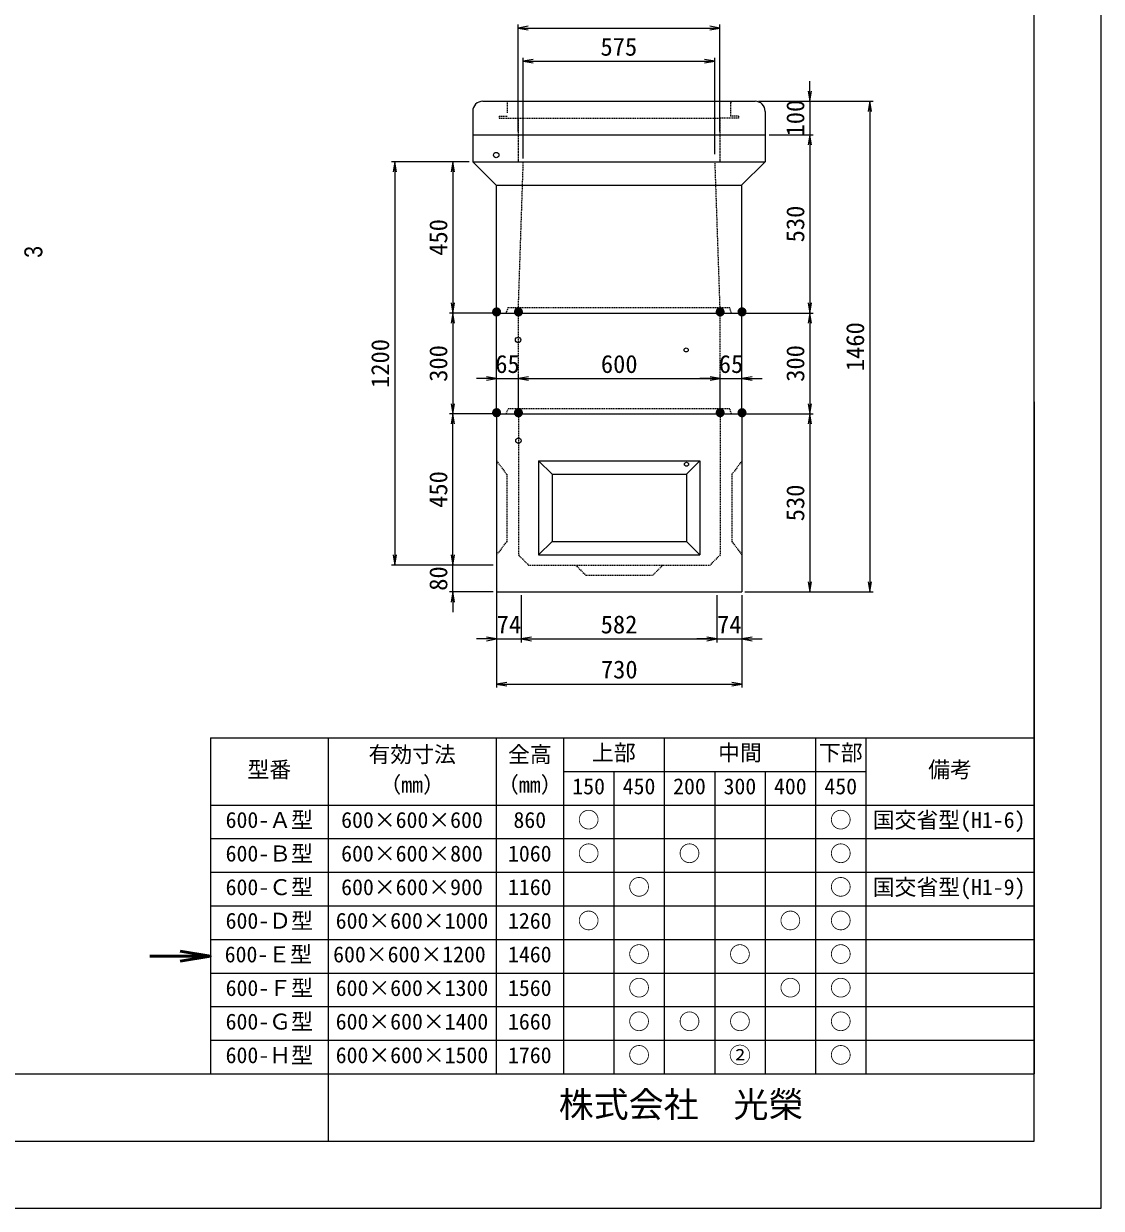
# Model space of a CAD drawing. Units: millimetres, scale not verified. Extents: x -210 to 210, y -148 to 148.
# Drawn here: x 49.7 to 210, y -148.5 to 27.7 of the extents above; entities that cross this region are included whole.
import ezdxf
from ezdxf.enums import TextEntityAlignment as Align

# ---------------------------------------------------------------- set-up
doc = ezdxf.new("R2010")
doc.units = ezdxf.units.MM
doc.linetypes.add('DASHED', pattern=[7.5, 6, -1.5])
doc.linetypes.add('USER2', pattern=[4.7625, 3.175, -1.5875])
doc.layers.add('0-0', color=7, linetype='Continuous')
for name, color, linetype, lineweight in [('0-1_0', 9, 'Continuous', 25), ('0-2_dims', 2, 'Continuous', 13), ('0-3_pen1実線', 4, 'Continuous', 13), ('0-4_pen2実線', 3, 'Continuous', 13), ('0-5_pen3実線', 7, 'Continuous', 25), ('0-6_pen4実線', 6, 'Continuous', 25), ('0-8_pen2破線', 3, 'USER2', 25), ('0-9_鉄筋', 7, 'Continuous', 13)]:
    doc.layers.add(name, color=color, linetype=linetype, lineweight=lineweight)
doc.styles.add('ＭＳ ゴシック', font='')
doc.styles.add('ＭＳ Ｐゴシック', font='')
doc.styles.get('ＭＳ ゴシック').set_extended_font_data('MS Gothic')
doc.styles.get('ＭＳ Ｐゴシック').set_extended_font_data('MS PGothic')

# ---------------------------------------------------------------- blocks, each defined once
blk = doc.blocks.new('部分図 1')
at = {"layer": '0-1_0'}
blk.add_lwpolyline([(0, 0), (8400, 0), (8400, 5940), (0, 5940)], close=True, dxfattribs=at)
at = {"layer": '0-2_dims', "lineweight": 18}
for p, q in [((7533, 3294), (7533, 3354)), ((7380, 3294), (7543, 3294)), ((7380, 3294), (7721, 3294)), ((7533, 3294), (7533, 3194)), ((7711, 3294), (7711, 1834)), ((7411.68, 3194), (7543, 3194)), ((7411.68, 3194), (7543, 3194)), ((7533, 3194), (7533, 3134)), ((7533, 3194), (7533, 2664)), ((6510, 3114), (6288, 3114)), ((6298, 3114), (6298, 1914)), ((6520, 3114), (6461, 3114)), ((6471, 3114), (6471, 2664)), ((6590, 2664), (6461, 2664)), ((6590, 2664), (6461, 2664)), ((6471, 2664), (6471, 2364)), ((7340, 2664), (7543, 2664)), ((7340, 2664), (7543, 2664)), ((7533, 2664), (7533, 2364)), ((6601.1, 2469), (6541.1, 2469)), ((6601.1, 2374), (6601.1, 2479)), ((6601.1, 2469), (6666.1, 2469)), ((6666.1, 2374), (6666.1, 2479)), ((6666.1, 2374), (6666.1, 2479)), ((6666.1, 2469), (6726.1, 2469)), ((6666.1, 2469), (7266.1, 2469)), ((7266.1, 2469), (7206.1, 2469)), ((7266.1, 2374), (7266.1, 2479)), ((7266.1, 2374), (7266.1, 2479)), ((7266.1, 2469), (7331.1, 2469)), ((7331.1, 2377.75), (7331.1, 2479)), ((7331.1, 2469), (7391.1, 2469)), ((6590, 2364), (6461, 2364)), ((7340, 2364), (7543, 2364)), ((7340, 2364), (7543, 2364)), ((7533, 2364), (7533, 1834)), ((6580, 1914), (6288, 1914)), ((6601.1, 1844), (6601.1, 1684)), ((7340, 1834), (7543, 1834)), ((7350, 1834), (7721, 1834)), ((6601.1, 1824), (6601.1, 1550)), ((6674.7, 1824), (6674.7, 1684)), ((6674.7, 1818.3), (6674.7, 1684)), ((7256.3, 1824), (7256.3, 1684)), ((7256.3, 1824), (7256.3, 1684)), ((7331.1, 1824), (7331.1, 1684)), ((7331.1, 1824), (7331.1, 1550)), ((6601.1, 1694), (6541.1, 1694)), ((6601.1, 1694), (6674.7, 1694)), ((6674.7, 1694), (6734.7, 1694)), ((6674.7, 1694), (7256.3, 1694)), ((7256.3, 1694), (7196.3, 1694)), ((7256.3, 1694), (7331.1, 1694)), ((7331.1, 1694), (7391.1, 1694)), ((6601.1, 1560), (7331.1, 1560))]:
    blk.add_line(p, q, dxfattribs=at)
at = {"layer": '0-2_dims', "lineweight": 50}
blk.add_line((5750, 750), (5570, 750), dxfattribs=at)
at = {"layer": '0-2_dims', "lineweight": 18}
for points in [[(7528, 3324), (7533, 3294), (7538, 3324)], [(7716, 3264), (7711, 3294), (7706, 3264)], [(7538, 3164), (7533, 3194), (7528, 3164)], [(7538, 3164), (7533, 3194), (7528, 3164)], [(6303, 3084), (6298, 3114), (6293, 3084)], [(6476, 3084), (6471, 3114), (6466, 3084)], [(6466, 2694), (6471, 2664), (6476, 2694)], [(7528, 2694), (7533, 2664), (7538, 2694)], [(6476, 2634), (6471, 2664), (6466, 2634)], [(7538, 2634), (7533, 2664), (7528, 2634)], [(6571.1, 2464), (6601.1, 2469), (6571.1, 2474)], [(6696.1, 2474), (6666.1, 2469), (6696.1, 2464)], [(6696.1, 2474), (6666.1, 2469), (6696.1, 2464)], [(7236.1, 2464), (7266.1, 2469), (7236.1, 2474)], [(7236.1, 2464), (7266.1, 2469), (7236.1, 2474)], [(7361.1, 2474), (7331.1, 2469), (7361.1, 2464)], [(6466, 2394), (6471, 2364), (6476, 2394)], [(7528, 2394), (7533, 2364), (7538, 2394)], [(7538, 2334), (7533, 2364), (7528, 2334)], [(6293, 1944), (6298, 1914), (6303, 1944)], [(7528, 1864), (7533, 1834), (7538, 1864)], [(7706, 1864), (7711, 1834), (7716, 1864)], [(6571.1, 1689), (6601.1, 1694), (6571.1, 1699)], [(6704.7, 1699), (6674.7, 1694), (6704.7, 1689)], [(6704.7, 1699), (6674.7, 1694), (6704.7, 1689)], [(7226.3, 1689), (7256.3, 1694), (7226.3, 1699)], [(7226.3, 1689), (7256.3, 1694), (7226.3, 1699)], [(7361.1, 1699), (7331.1, 1694), (7361.1, 1689)], [(6631.1, 1565), (6601.1, 1560), (6631.1, 1555)], [(7301.1, 1555), (7331.1, 1560), (7301.1, 1565)]]:
    blk.add_lwpolyline(points, dxfattribs=at)
at = {"layer": '0-2_dims', "lineweight": 50}
blk.add_lwpolyline([(5660, 735), (5750, 750), (5660, 765)], dxfattribs=at)
at = {"layer": '0-3_pen1実線'}
blk.add_line((7297, 3289.32), (7301.68, 3294), dxfattribs=at)
at = {"layer": '0-4_pen2実線'}
for centre, radius in [((6600, 3134), 8), ((6665, 2584), 8), ((7165, 2554), 6), ((6666.1, 2284), 8), ((7166.1, 2214), 6)]:
    blk.add_circle(centre, radius, dxfattribs=at)
at = {"layer": '0-5_pen3実線'}
for p, q in [((6560, 3294), (7370, 3294)), ((6530, 3264), (6530, 3194)), ((7400, 3264), (7400, 3194)), ((6530, 3194), (7400, 3194)), ((6530, 3194), (6530, 3114)), ((7400, 3194), (7400, 3114)), ((6530, 3114), (7400, 3114)), ((6600, 3044), (6530, 3114)), ((7330, 3044), (7400, 3114)), ((6600, 3044), (7330, 3044)), ((6600, 3044), (6600, 2664)), ((7330, 3044), (7330, 2664)), ((6600, 2664), (7330, 2664)), ((7330, 2664), (7330, 2364)), ((6601.1, 2364), (6601.1, 1834)), ((7331.1, 2364), (7331.1, 1834)), ((6726.1, 2224), (6726.1, 1944)), ((6726.1, 2224), (6766.1, 2184)), ((6726.1, 2224), (6966.1, 2224)), ((6966.1, 2224), (7206.1, 2224)), ((7206.1, 2224), (7166.1, 2184)), ((7206.1, 2224), (7206.1, 1944)), ((6766.1, 2184), (6766.1, 1984)), ((6766.1, 2184), (6966.1, 2184)), ((6966.1, 2184), (7166.1, 2184)), ((7166.1, 2184), (7166.1, 1984)), ((6726.1, 1944), (6766.1, 1984)), ((6766.1, 1984), (6966.1, 1984)), ((6966.1, 1984), (7166.1, 1984)), ((7206.1, 1944), (7166.1, 1984)), ((6726.1, 1944), (6966.1, 1944)), ((6966.1, 1944), (7206.1, 1944)), ((6601.1, 1834), (7331.1, 1834)), ((6100, 1400), (6100, 400)), ((6600, 1400), (6600, 400)), ((6800, 1400), (6800, 400)), ((7100, 1400), (7100, 400)), ((7550, 1400), (7550, 400)), ((7700, 1400), (7700, 400)), ((6800, 1300), (7700, 1300)), ((6950, 1300), (6950, 400)), ((7250, 1300), (7250, 400)), ((7400, 1300), (7400, 400)), ((5750, 1200), (8200, 1200)), ((5750, 1100), (8200, 1100)), ((5750, 1000), (8200, 1000)), ((5750, 900), (8200, 900)), ((5750, 800), (8200, 800)), ((5750, 700), (8200, 700)), ((5750, 600), (8200, 600)), ((5750, 500), (8200, 500))]:
    blk.add_line(p, q, dxfattribs=at)
blk.add_lwpolyline([(6600, 2664), (6600, 2364), (7330, 2364)], dxfattribs=at)
for centre, start, end in [((6560, 3264), 90, 180), ((7370, 3264), 0, 90)]:
    blk.add_arc(centre, 30, start, end, dxfattribs=at)
at = {"layer": '0-6_pen4実線'}
for p, q in [((8200, 2400), (8200, 1400)), ((5750, 1400), (8200, 1400)), ((5750, 1400), (5750, 400)), ((8200, 1400), (8200, 400)), ((200, 400), (8200, 400)), ((6100, 400), (6100, 200))]:
    blk.add_line(p, q, dxfattribs=at)
blk.add_lwpolyline([(200, 200), (8200, 200), (8200, 5740), (200, 5740)], close=True, dxfattribs=at)
at = {"layer": '0-8_pen2破線'}
for p, q in [((6633, 3294), (6633, 3259)), ((7297, 3294), (7297, 3250)), ((6609, 3250), (6633, 3250)), ((6609, 3250), (6609, 3244)), ((6609, 3244), (7265, 3244)), ((6665, 3244), (6665, 3194)), ((7321, 3244), (7265, 3244)), ((7265, 3244), (7265, 3194)), ((7321, 3250), (7297, 3250)), ((7321, 3250), (7321, 3244)), ((6679.6, 3114.19), (6665, 2679)), ((7250, 3115.03), (7265, 2679)), ((6630, 2664), (6635, 2679)), ((7295, 2679), (6635, 2679)), ((7300, 2664), (7295, 2679)), ((6665, 2664), (6665, 2379)), ((7265, 2664), (7265, 2379)), ((6630, 2364), (6635, 2379)), ((6965, 2379), (6635, 2379)), ((6666.1, 2364), (6666.1, 1944)), ((7295, 2379), (6965, 2379)), ((7266.1, 2364), (7266.1, 1944)), ((7300, 2364), (7295, 2379)), ((6601.1, 2224), (6631.1, 2184)), ((6666.1, 1944), (6696.1, 1914)), ((7266.1, 1944), (7236.1, 1914)), ((6696.1, 1914), (6966.1, 1914)), ((6836.1, 1914), (6866.1, 1884)), ((6966.1, 1914), (7236.1, 1914)), ((7096.1, 1914), (7066.1, 1884)), ((6866.1, 1884), (6966.1, 1884)), ((6966.1, 1884), (7066.1, 1884))]:
    blk.add_line(p, q, dxfattribs=at)
for points in [[(7331.1, 2224), (7301.1, 2184), (7301.1, 1984), (7331.1, 1944)], [(6631.1, 2184), (6631.1, 1984), (6601.1, 1944)]]:
    blk.add_lwpolyline(points, dxfattribs=at)
at = {"layer": '0-9_鉄筋'}
for p, q in [((6665, 3204), (6665, 3522)), ((6665, 3512), (7265.4, 3512)), ((7265.4, 3204), (7265.4, 3522)), ((6679.9, 3124.19), (6679.9, 3423)), ((7249.9, 3136.2), (7249.9, 3423)), ((6679.9, 3413), (7249.9, 3413))]:
    blk.add_line(p, q, dxfattribs=at)
at = {"layer": '0-9_鉄筋', "color": 3, "linetype": 'DASHED'}
for p, q in [((6665, 3194), (6665, 3114.19)), ((7265.4, 3194), (7265.4, 3114.19))]:
    blk.add_line(p, q, dxfattribs=at)
at = {"layer": '0-9_鉄筋', "color": 2}
for p, q in [((6547.75, 2364), (6461, 2364)), ((6471, 1914), (6471, 2364)), ((6471, 1914), (6471, 1974)), ((6591.1, 1914), (6461, 1914)), ((6591.1, 1914), (6461, 1914)), ((6471, 1834), (6471, 1914)), ((6591.1, 1834), (6461, 1834)), ((6471, 1834), (6471, 1774))]:
    blk.add_line(p, q, dxfattribs=at)
at = {"layer": '0-9_鉄筋'}
for points in [[(6695, 3517), (6665, 3512), (6695, 3507)], [(7235.4, 3507), (7265.4, 3512), (7235.4, 3517)], [(6709.9, 3418), (6679.9, 3413), (6709.9, 3408)], [(7219.9, 3408), (7249.9, 3413), (7219.9, 3418)]]:
    blk.add_lwpolyline(points, dxfattribs=at)
at = {"layer": '0-9_鉄筋', "color": 2}
for points in [[(6476, 2334), (6471, 2364), (6466, 2334)], [(6466, 1944), (6471, 1914), (6476, 1944)], [(6466, 1944), (6471, 1914), (6476, 1944)], [(6476, 1804), (6471, 1834), (6466, 1804)]]:
    blk.add_lwpolyline(points, dxfattribs=at)
at = {"layer": '0-2_dims', "color": 7, "style": 'ＭＳ ゴシック'}
for s, p in [('100', (7532.5, 3189.25)), ('530', (7532.5, 2874.25)), ('450', (6470.5, 2834.25)), ('1460', (7710.5, 2491)), ('1200', (6297.5, 2441)), ('300', (6470.5, 2459.25)), ('300', (7532.5, 2459.25)), ('530', (7532.5, 2044.25))]:
    blk.add_text(s, height=53.52, rotation=90, dxfattribs=at).set_placement(p, align=Align.BOTTOM_LEFT)
at = {"layer": '0-2_dims', "color": 7, "style": 'ＭＳ Ｐゴシック', "width": 0.9}
blk.add_text('3', height=53.32, rotation=90, dxfattribs=at).set_placement((5265.78, 2828.22), align=Align.BOTTOM_LEFT)
at = {"layer": '0-2_dims', "color": 7, "style": 'ＭＳ ゴシック'}
for s, p in [('65', (6597.1, 2469.5)), ('600', (6911.35, 2469.5)), ('65', (7262.1, 2469.5)), ('74', (6601.4, 1694.5)), ('582', (6910.75, 1694.5)), ('74', (7257.2, 1694.5)), ('730', (6911.35, 1560.5))]:
    blk.add_text(s, height=53.52, dxfattribs=at).set_placement(p, align=Align.BOTTOM_LEFT)
at = {"layer": '0-5_pen3実線', "style": 'ＭＳ ゴシック'}
for s, height, p in [('有効寸法', 47.65, (6220.02, 1312.5)), ('全高', 47.65, (6635.01, 1312.51)), ('上部', 47.68, (6884.97, 1317.49)), ('中間', 47.64, (7260.02, 1317.51)), ('下部', 47.68, (7559.97, 1317.48)), ('型番', 47.64, (5860.01, 1267.51)), ('備考', 47.63, (7885.03, 1267.51)), ('（mm）', 47.66, (6252.49, 1222.5)), ('（mm）', 47.66, (6602.49, 1222.5)), ('150', 47.65, (6826.26, 1217.5)), ('450', 47.64, (6976.27, 1217.51)), ('200', 47.65, (7126.26, 1217.5)), ('300', 47.64, (7276.26, 1217.51)), ('400', 47.64, (7426.27, 1217.51)), ('450', 47.64, (7576.27, 1217.51)), ('600-Ａ型', 47.65, (5795.01, 1117.5)), ('600×600×600', 47.65, (6138.75, 1117.5)), ('860', 47.65, (6651.25, 1117.5)), ('○', 47.58, (6842.55, 1117.55)), ('○', 47.58, (7592.55, 1117.55)), ('国交省型(H1-6)', 47.65, (7720, 1117.5)), ('600-Ｂ型', 47.65, (5795.01, 1017.5)), ('600×600×800', 47.65, (6138.75, 1017.5)), ('1060', 47.65, (6635.01, 1017.5)), ('○', 47.58, (6842.55, 1017.55)), ('○', 47.58, (7142.55, 1017.55)), ('○', 47.58, (7592.55, 1017.55)), ('600-Ｃ型', 47.65, (5795.01, 917.5)), ('600×600×900', 47.65, (6138.75, 917.5)), ('1160', 47.65, (6635.01, 917.5)), ('○', 47.58, (6992.55, 917.55)), ('○', 47.58, (7592.55, 917.55)), ('国交省型(H1-9)', 47.65, (7720, 917.5)), ('600-Ｄ型', 47.65, (5795.01, 817.5)), ('○', 47.58, (6842.55, 817.55)), ('○', 47.58, (7442.55, 817.55)), ('○', 47.58, (7592.55, 817.55)), ('600×600×1000', 47.65, (6122.5, 817.5)), ('1260', 47.65, (6635.01, 817.5)), ('600-Ｅ型', 47.65, (5792.31, 717.5)), ('600×600×1200', 47.65, (6114.89, 717.5)), ('1460', 47.65, (6635.01, 717.5)), ('○', 47.58, (6992.55, 717.55)), ('○', 47.58, (7292.55, 717.55)), ('○', 47.58, (7592.55, 717.55)), ('600-Ｆ型', 47.65, (5795.01, 617.5)), ('600×600×1300', 47.65, (6122.5, 617.5)), ('1560', 47.65, (6635.01, 617.5)), ('○', 47.58, (6992.55, 617.55)), ('○', 47.58, (7442.55, 617.55)), ('○', 47.58, (7592.55, 617.55)), ('600-Ｇ型', 47.65, (5795.01, 517.5)), ('600×600×1400', 47.65, (6122.5, 517.5)), ('1660', 47.65, (6635.01, 517.5)), ('○', 47.58, (6992.55, 517.55)), ('○', 47.58, (7142.55, 517.55)), ('○', 47.58, (7292.55, 517.55)), ('○', 47.58, (7592.55, 517.55)), ('600-Ｈ型', 47.65, (5795.01, 417.5)), ('600×600×1500', 47.65, (6122.5, 417.5)), ('1760', 47.65, (6635.01, 417.5)), ('○', 47.58, (6992.55, 417.55)), ('②', 47.65, (7292.51, 417.51)), ('○', 47.58, (7592.55, 417.55)), ('株式会社\u3000光榮', 76.24, (6786.05, 248.01))]:
    blk.add_text(s, height=height, dxfattribs=at).set_placement(p, align=Align.BOTTOM_LEFT)
at = {"layer": '0-9_鉄筋', "style": 'ＭＳ ゴシック'}
for s, height, p in [('575', 53.52, (6910.15, 3413.5)), ('●', 21.99, (6586.1, 2648.8)), ('●', 21.99, (6651.1, 2648.9)), ('●', 21.99, (7251.2, 2648.9)), ('●', 21.99, (7316.2, 2649.1)), ('●', 21.99, (6586.1, 2349.1)), ('●', 21.99, (6651.1, 2348.9)), ('●', 21.99, (7251.2, 2349.1)), ('●', 21.99, (7316.2, 2348.9))]:
    blk.add_text(s, height=height, dxfattribs=at).set_placement(p, align=Align.BOTTOM_LEFT)
for s, p in [('450', (6470.5, 2084.25)), ('80', (6470.5, 1837.5))]:
    blk.add_text(s, height=53.52, rotation=90, dxfattribs=at).set_placement(p, align=Align.BOTTOM_LEFT)

msp = doc.modelspace()

# ---------------------------------------------------------------- block references
at = {"layer": '0-0', "xscale": 0.05, "yscale": 0.05}
msp.add_blockref('部分図 1', (-210, -148.5), dxfattribs=at)

doc.saveas('drawing.dxf')
